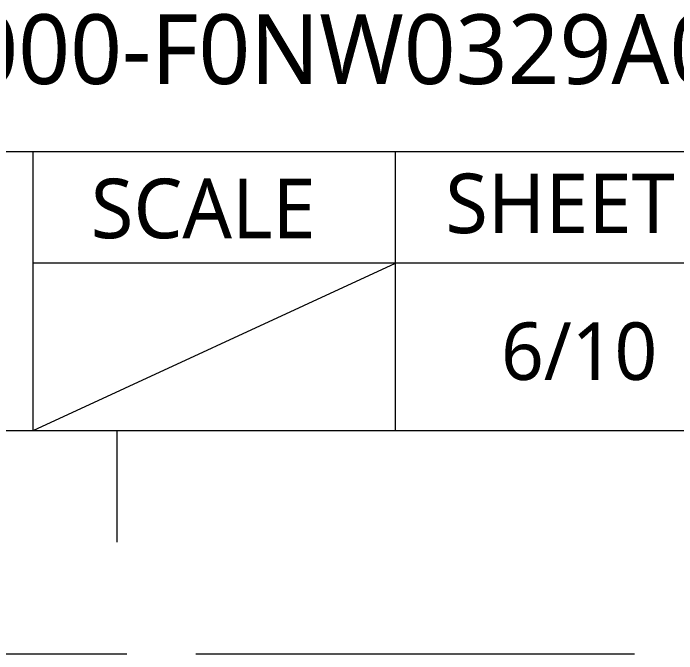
# Model space of a CAD drawing. Extents: x 1596 to 1844, y -134 to 41.
# Drawn here: x 1812.49 to 1826.86, y -133.88 to -120.01 of the extents above; entities that cross this region are included whole.
import ezdxf

# ---------------------------------------------------------------- set-up
doc = ezdxf.new("R2010")
doc.units = 0
doc.linetypes.add('PHANTOM', pattern=[29.5, 9.5, -1.5, 3, -1.5, 3, -1.5, 9.5])
doc.layers.get('0').update_dxf_attribs({"lineweight": 5})
doc.layers.add('0PAPERF', color=2, linetype='PHANTOM', lineweight=5, plot=False)
doc.styles.get("Standard").update_dxf_attribs({"font": 'txt.shx'})

msp = doc.modelspace()

# ---------------------------------------------------------------- linework, layer by layer
for p, q in [((1836.469, -123.009), (1798.428, -123.009)), ((1812.92, -129.047), (1812.92, -123.009)), ((1820.769, -129.047), (1820.769, -123.009)), ((1836.469, -125.424), (1812.92, -125.424)), ((1812.92, -129.047), (1820.769, -125.424)), ((1603.39, -129.047), (1836.469, -129.047)), ((1814.731, -129.047), (1814.731, -131.463))]:
    msp.add_line(p, q)
at = {"layer": '0PAPERF'}
msp.add_line((1596.445, -133.878), (1844.079, -133.878), dxfattribs=at)

# ---------------------------------------------------------------- texts
at = {"linetype": 'Continuous', "insert": (1806.207, -120.034), "char_height": 1.50958, "width": 18.20336, "attachment_point": 1}
msp.add_mtext('{\\fMicrosoft JhengHei|b0|i0|c136|p0;A12-0000-F0NW0329A00}', dxfattribs=at)
at = {"attachment_point": 1}
for s, insert, char_height, width in [('{\\fMicrosoft JhengHei|b0|i0|c136|p0;\\H1.244111x;SCALE} ', (1814.168, -123.592), 1.03684, 5.99713), ('{\\fMicrosoft JhengHei|b0|i0|c136|p0;SHEET}', (1821.846, -123.482), 1.28994, 6.56841), ('{\\fMicrosoft JhengHei|b0|i0|c136|p0;6/10}', (1823.054, -126.706), 1.24421, 6.56841)]:
    msp.add_mtext(s, dxfattribs=dict(at, insert=insert, char_height=char_height, width=width))

doc.saveas('drawing.dxf')
